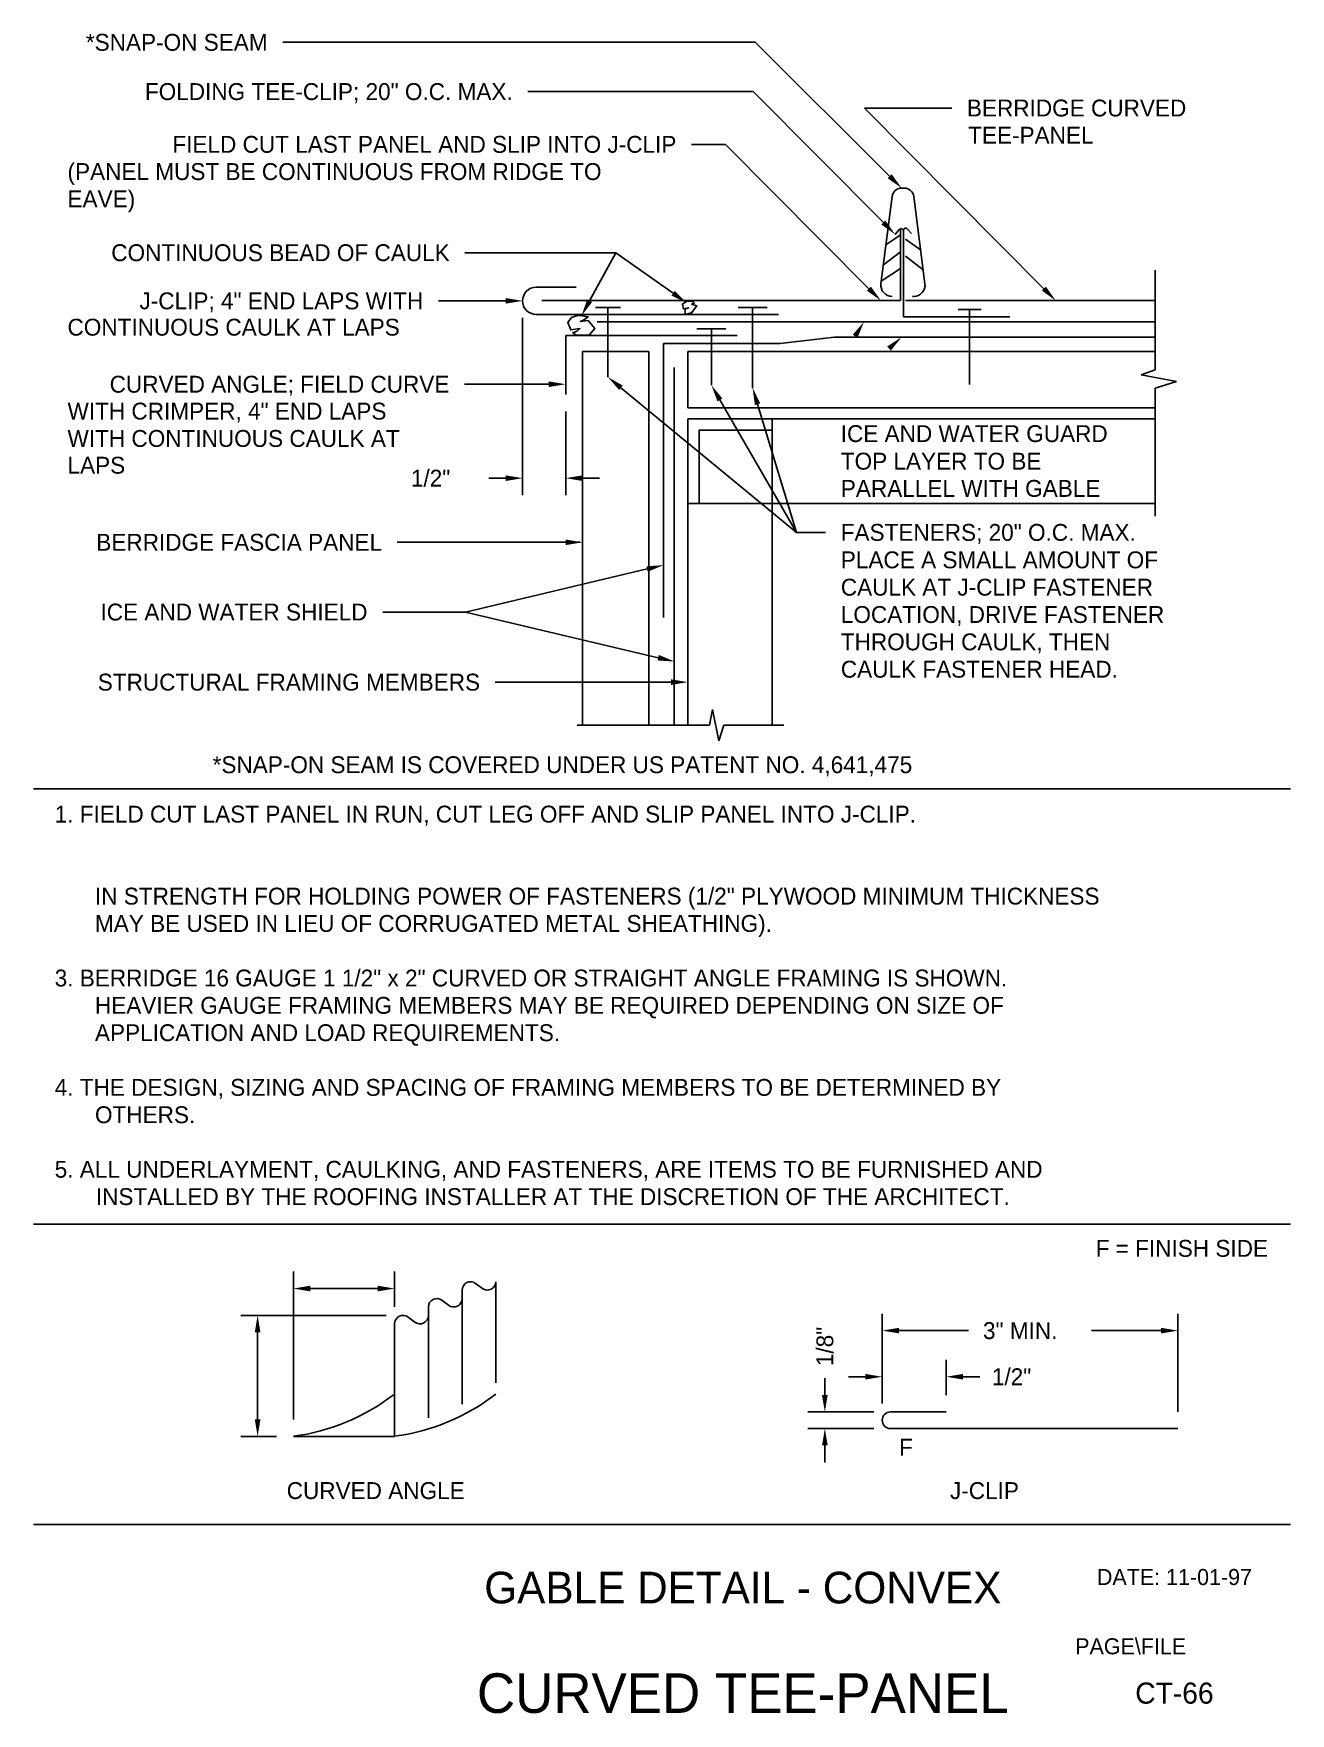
# Model space of a CAD drawing. Extents: x 0.7 to 11.9, y 0.4 to 15.3.
import ezdxf
from ezdxf.enums import TextEntityAlignment as Align

# ---------------------------------------------------------------- set-up
doc = ezdxf.new("R2010")
doc.units = 0
doc.header["$LTSCALE"] = 0.1999
doc.linetypes.add('HIDDENX2', pattern=[0])
for name, color, linetype in [('BORDER', 7, 'CONTINUOUS'), ('CMP-FLSH', 7, 'CONTINUOUS'), ('DIM-TXT', 7, 'CONTINUOUS'), ('STRCTR', 7, 'CONTINUOUS')]:
    doc.layers.add(name, color=color, linetype=linetype)

msp = doc.modelspace()

# ---------------------------------------------------------------- linework, layer by layer
at = {"layer": 'BORDER', "color": 0, "linetype": 'CONTINUOUS'}
for p, q in [((11.91, 8.6), (0.736, 8.6)), ((11.91, 4.73), (0.736, 4.73)), ((11.91, 2.062), (0.736, 2.062))]:
    msp.add_line(p, q, dxfattribs=at)
at = {"layer": 'CMP-FLSH', "color": 0, "linetype": 'CONTINUOUS'}
for p, q in [((8.454, 13.939), (8.465, 13.939)), ((8.454, 13.939), (8.465, 13.939)), ((8.477, 13.939), (8.465, 13.939)), ((8.368, 13.864), (8.27, 13.088)), ((8.562, 13.864), (8.661, 13.088)), ((8.445, 13.525), (8.314, 13.434)), ((8.397, 13.527), (8.433, 13.572)), ((8.445, 13.567), (8.445, 12.939)), ((8.469, 12.796), (8.469, 13.564)), ((8.489, 13.484), (8.622, 13.392)), ((8.504, 13.578), (8.541, 13.537)), ((8.445, 13.374), (8.291, 13.257)), ((8.489, 13.333), (8.645, 13.214)), ((8.445, 13.226), (8.273, 13.111)), ((5.204, 13.058), (5.559, 13.058)), ((5.084, 12.938), (5.084, 12.937)), ((8.445, 12.939), (5.254, 12.939)), ((5.731, 12.879), (5.954, 12.879)), ((5.842, 12.879), (5.842, 12.26)), ((7, 12.878), (7.258, 12.878)), ((7.129, 12.878), (7.129, 12.162)), ((8.489, 12.939), (10.708, 12.939)), ((8.562, 12.976), (8.55, 12.976)), ((8.956, 12.86), (9.161, 12.86)), ((9.058, 12.86), (9.058, 12.195)), ((5.204, 12.817), (7.358, 12.817)), ((5.748, 12.75), (10.708, 12.75)), ((8.469, 12.796), (9.415, 12.796)), ((6.992, 12.628), (5.467, 12.628)), ((5.467, 12.628), (5.467, 12.104)), ((6.337, 10.122), (6.337, 12.557)), ((7.375, 12.557), (6.337, 12.557)), ((6.634, 12.689), (6.892, 12.689)), ((6.763, 12.689), (6.763, 12.187)), ((7.375, 12.557), (7.858, 12.614)), ((10.708, 12.614), (7.858, 12.614)), ((6.205, 12.487), (5.617, 12.487)), ((5.617, 12.487), (5.617, 9.165)), ((6.205, 12.487), (6.205, 9.165)), ((6.431, 9.165), (6.431, 12.346)), ((4.666, 4.204), (4.726, 4.159)), ((4.846, 4.219), (4.846, 3.319)), ((4.366, 4.054), (4.426, 4.009)), ((4.546, 3.13), (4.546, 4.144)), ((4.066, 3.904), (4.126, 3.859)), ((4.246, 3.01), (4.246, 3.994)), ((3.946, 2.844), (3.946, 3.844)), ((8.849, 3.061), (8.355, 3.061)), ((3.046, 2.844), (3.946, 2.844)), ((8.355, 2.913), (10.909, 2.913))]:
    msp.add_line(p, q, dxfattribs=at)
for points in [[(6.545, 12.934, 0), (6.505, 12.908, 0), (6.513, 12.866, 0), (6.561, 12.875, 0), (6.529, 12.866, 0), (6.529, 12.815, 0), (6.586, 12.832, 0), (6.634, 12.892, 0), (6.586, 12.908, 0), (6.61, 12.917, 0), (6.594, 12.934, 0), (6.545, 12.934, 0)], [(5.573, 12.807, 0), (5.52, 12.79, 0), (5.487, 12.745, 0), (5.512, 12.678, 0), (5.593, 12.691, 0), (5.568, 12.668, 0), (5.531, 12.654, 0), (5.559, 12.633, 0), (5.677, 12.633, 0), (5.726, 12.69, 0), (5.666, 12.762, 0), (5.597, 12.754, 0), (5.625, 12.766, 0), (5.666, 12.794, 0), (5.613, 12.803, 0), (5.573, 12.807, 0)]]:
    msp.add_polyline3d(points, dxfattribs=at)
for centre, radius, start, end in [((8.454, 13.853), 0.086, 90.0001, 172.7428), ((8.477, 13.853), 0.086, 7.2572, 89.9999), ((8.449, 13.559), 0.02, 0.0014, 141.3728), ((8.489, 13.564), 0.02, 41.9522, 180.001), ((8.489, 13.564), 0.02, 41.9522, 180.001), ((5.204, 12.938), 0.12, 90.0013, 179.9996), ((8.369, 13.076), 0.1, 172.7423, 270.0006), ((8.562, 13.076), 0.1, 269.9994, 7.2577), ((5.204, 12.937), 0.12, 179.9993, 270.0007), ((4.621, 4.144), 0.075, 53.1301, 180), ((4.771, 4.219), 0.075, 233.1301, 0), ((4.321, 3.994), 0.075, 53.1301, 180), ((4.471, 4.069), 0.075, 233.1301, 0), ((4.021, 3.844), 0.075, 53.1301, 180), ((4.171, 3.919), 0.075, 233.1301, 0), ((2.797, 4.709), 1.881, 277.6015, 307.6382), ((3.697, 4.709), 1.881, 277.6015, 307.6382), ((8.355, 2.987), 0.0741, 90, 270)]:
    msp.add_arc(centre, radius, start, end, dxfattribs=at)
at = {"layer": 'DIM-TXT', "color": 0, "linetype": 'CONTINUOUS'}
for p, q in [((7.151, 15.235), (2.952, 15.235)), ((8.347, 14.045), (7.151, 15.235)), ((7.133, 14.797), (5.131, 14.797)), ((8.292, 13.633), (7.133, 14.797)), ((9.719, 13.045), (8.122, 14.651)), ((8.122, 14.651), (8.899, 14.651)), ((6.887, 14.328), (6.586, 14.328)), ((8.163, 13.045), (6.887, 14.328)), ((5.913, 13.365), (4.571, 13.365)), ((5.68, 12.938), (5.913, 13.365)), ((6.422, 13.005), (5.913, 13.365)), ((4.934, 12.937), (4.336, 12.937)), ((5.084, 12.787), (5.084, 11.211)), ((5.317, 12.196), (4.568, 12.196)), ((5.958, 12.164), (7.518, 10.879)), ((5.467, 11.954), (5.467, 11.211)), ((6.838, 12.057), (7.518, 10.879)), ((7.173, 12.018), (7.518, 10.879)), ((4.934, 11.361), (4.784, 11.361)), ((5.617, 11.361), (5.767, 11.361)), ((5.592, 10.791), (3.97, 10.791)), ((7.518, 10.879), (7.777, 10.879)), ((6.191, 10.554), (4.575, 10.171)), ((4.575, 10.171), (3.84, 10.171)), ((6.289, 9.765), (4.575, 10.171)), ((6.403, 9.548), (4.841, 9.548)), ((3.046, 2.994), (3.046, 4.308)), ((3.946, 3.994), (3.946, 4.308)), ((3.196, 4.158), (3.796, 4.158)), ((3.871, 3.919), (2.578, 3.919)), ((8.281, 3.137), (8.281, 3.934)), ((10.909, 3.063), (10.909, 3.934)), ((2.728, 2.994), (2.728, 3.769)), ((8.431, 3.784), (9.048, 3.784)), ((10.759, 3.784), (10.141, 3.784)), ((8.849, 3.211), (8.849, 3.524)), ((7.771, 3.211), (7.771, 3.361)), ((8.131, 3.374), (7.981, 3.374)), ((8.999, 3.374), (9.149, 3.374)), ((8.205, 3.061), (7.621, 3.061)), ((2.896, 2.844), (2.578, 2.844)), ((8.205, 2.913), (7.621, 2.913)), ((7.771, 2.763), (7.771, 2.613))]:
    msp.add_line(p, q, dxfattribs=at)
for points in [[(8.365, 14.062), (8.33, 14.027), (8.454, 13.939)], [(8.309, 13.651), (8.274, 13.615), (8.397, 13.527)], [(6.436, 13.025), (6.407, 12.984), (6.544, 12.918)], [(8.181, 13.063), (8.145, 13.028), (8.269, 12.939)], [(9.736, 13.063), (9.701, 13.028), (9.824, 12.939)], [(4.934, 12.962), (4.934, 12.912), (5.084, 12.937)], [(5.702, 12.926), (5.658, 12.95), (5.608, 12.806)], [(5.942, 12.145), (5.974, 12.184), (5.842, 12.26)], [(5.317, 12.221), (5.317, 12.171), (5.467, 12.196)], [(6.816, 12.044), (6.86, 12.069), (6.763, 12.187)], [(7.149, 12.011), (7.197, 12.025), (7.129, 12.162)], [(4.934, 11.386), (4.934, 11.336), (5.084, 11.361)], [(5.617, 11.386), (5.617, 11.336), (5.467, 11.361)], [(5.467, 10.816), (5.467, 10.766), (5.617, 10.791)], [(6.185, 10.578), (6.196, 10.529), (6.337, 10.588)], [(6.283, 9.741), (6.295, 9.79), (6.435, 9.731)], [(6.403, 9.573), (6.403, 9.523), (6.553, 9.548)], [(3.196, 4.183), (3.196, 4.133), (3.046, 4.158)], [(3.796, 4.183), (3.796, 4.133), (3.946, 4.158)], [(2.703, 3.769), (2.753, 3.769), (2.728, 3.919)], [(8.431, 3.809), (8.431, 3.759), (8.281, 3.784)], [(10.759, 3.809), (10.759, 3.759), (10.909, 3.784)], [(8.131, 3.399), (8.131, 3.349), (8.281, 3.374)], [(8.999, 3.399), (8.999, 3.349), (8.849, 3.374)], [(7.746, 3.211), (7.796, 3.211), (7.771, 3.061)], [(2.703, 2.994), (2.753, 2.994), (2.728, 2.844)], [(7.746, 2.763), (7.796, 2.763), (7.771, 2.913)]]:
    msp.add_solid(points, dxfattribs=at)
at = {"layer": 'DIM-TXT', "color": 0, "linetype": 'CONTINUOUS', "extrusion": (0, 0, -1)}
for points in [[(-8.019, 12.635), (-8.118, 12.75), (-8.062, 12.609)], [(-8.325, 12.531), (-8.452, 12.614), (-8.358, 12.495)]]:
    msp.add_solid(points, dxfattribs=at)
at = {"layer": 'STRCTR', "color": 0, "linetype": 'CONTINUOUS'}
for p, q in [((10.708, 12.487), (10.708, 13.21)), ((10.708, 12.487), (6.553, 12.487)), ((6.553, 11.987), (6.553, 12.487)), ((10.708, 12.487), (10.708, 12.324)), ((10.708, 12.324), (10.584, 12.279)), ((10.584, 12.279), (10.896, 12.22)), ((10.896, 12.22), (10.708, 12.161)), ((10.708, 12.161), (10.708, 11.987)), ((10.708, 11.987), (6.553, 11.987)), ((10.708, 11.987), (10.708, 11.022)), ((6.553, 9.165), (6.553, 11.887)), ((7.303, 11.887), (6.553, 11.887)), ((10.708, 11.887), (7.303, 11.887)), ((7.303, 9.165), (7.303, 11.887)), ((7.303, 11.787), (6.653, 11.787)), ((6.653, 11.137), (6.653, 11.787)), ((6.653, 11.137), (6.553, 11.137)), ((7.303, 11.137), (10.708, 11.137)), ((6.745, 9.165), (6.771, 9.305)), ((6.771, 9.305), (6.827, 9.026)), ((6.553, 9.165), (5.569, 9.165)), ((6.745, 9.165), (6.553, 9.165)), ((6.827, 9.026), (6.874, 9.165)), ((6.874, 9.165), (7.053, 9.165)), ((7.053, 9.165), (7.406, 9.165))]:
    msp.add_line(p, q, dxfattribs=at)
at = {"layer": 'STRCTR', "color": 0, "linetype": 'HIDDENX2'}
msp.add_line((6.653, 11.137), (7.303, 11.137), dxfattribs=at)

# ---------------------------------------------------------------- texts
at = {"layer": 'BORDER', "color": 0, "linetype": 'CONTINUOUS'}
for s, height, p in [('DATE: 11-01-97', 0.14265, (10.879, 1.594)), ('CURVED TEE-PANEL', 0.35156, (7.042, 0.562)), ('CT-66', 0.1875, (10.879, 0.562))]:
    msp.add_text(s, height=height, dxfattribs=at).set_placement(p, align=Align.MIDDLE)
msp.add_text('PAGE\\FILE', height=0.1426, dxfattribs=at).set_placement((9.997, 0.907))
at = {"layer": 'DIM-TXT', "color": 0, "linetype": 'CONTINUOUS'}
for s, p in [('*SNAP-ON SEAM', (2.817, 15.235)), ('FOLDING TEE-CLIP; 20" O.C. MAX.', (4.996, 14.797)), ('FIELD CUT LAST PANEL AND SLIP INTO J-CLIP', (6.451, 14.328)), ('CONTINUOUS BEAD OF CAULK', (4.436, 13.365)), ('J-CLIP; 4" END LAPS WITH', (4.201, 12.937)), ('CURVED ANGLE; FIELD CURVE', (4.433, 12.196)), ('BERRIDGE FASCIA PANEL', (3.835, 10.791)), ('ICE AND WATER SHIELD', (3.705, 10.171)), ('STRUCTURAL FRAMING MEMBERS', (4.706, 9.548))]:
    msp.add_text(s, height=0.15, dxfattribs=at).set_placement(p, align=Align.MIDDLE_RIGHT)
for s, p in [('BERRIDGE CURVED', (9.034, 14.651)), ('FASTENERS; 20" O.C. MAX.', (7.912, 10.879))]:
    msp.add_text(s, height=0.15, dxfattribs=at).set_placement(p, align=Align.MIDDLE_LEFT)
for s, p in [('TEE-PANEL', (9.045, 14.334)), ('(PANEL MUST BE CONTINUOUS FROM RIDGE TO', (1.038, 14.011)), ('EAVE)', (1.038, 13.768)), ('CONTINUOUS CAULK AT LAPS', (1.038, 12.628)), ('WITH CRIMPER, 4" END LAPS', (1.038, 11.882)), ('WITH CONTINUOUS CAULK AT', (1.038, 11.639)), ('LAPS', (1.038, 11.401)), ('TOP LAYER TO BE', (7.913, 11.437)), ('1/2"', (4.091, 11.286)), ('PARALLEL WITH GABLE', (7.913, 11.195)), ('PLACE A SMALL AMOUNT OF', (7.913, 10.56)), ('CAULK AT J-CLIP FASTENER', (7.913, 10.317)), ('LOCATION, DRIVE FASTENER', (7.913, 10.074)), ('THROUGH CAULK, THEN', (7.913, 9.831)), ('CAULK FASTENER HEAD.', (7.913, 9.588)), ('*SNAP-ON SEAM IS COVERED UNDER US PATENT NO. 4,641,475', (2.328, 8.739)), ('1. FIELD CUT LAST PANEL IN RUN, CUT LEG OFF AND SLIP PANEL INTO J-CLIP.', (0.924, 8.3)), ('IN STRENGTH FOR HOLDING POWER OF FASTENERS (1/2" PLYWOOD MINIMUM THICKNESS', (1.282, 7.571)), ('MAY BE USED IN LIEU OF CORRUGATED METAL SHEATHING).', (1.282, 7.328)), ('3. BERRIDGE 16 GAUGE 1 1/2" x 2" CURVED OR STRAIGHT ANGLE FRAMING IS SHOWN.', (0.924, 6.843)), ('HEAVIER GAUGE FRAMING MEMBERS MAY BE REQUIRED DEPENDING ON SIZE OF', (1.282, 6.6)), ('APPLICATION AND LOAD REQUIREMENTS.', (1.282, 6.357)), ('4. THE DESIGN, SIZING AND SPACING OF FRAMING MEMBERS TO BE DETERMINED BY', (0.924, 5.871)), ('OTHERS.', (1.282, 5.628)), ('5. ALL UNDERLAYMENT, CAULKING, AND FASTENERS, ARE ITEMS TO BE FURNISHED AND', (0.924, 5.143)), ('INSTALLED BY THE ROOFING INSTALLER AT THE DISCRETION OF THE ARCHITECT.', (1.29, 4.9)), ('3" MIN.', (9.177, 3.709)), ('1/2"', (9.256, 3.299)), ('F', (8.431, 2.673))]:
    msp.add_text(s, height=0.15, dxfattribs=at).set_placement(p)
msp.add_text('ICE AND WATER GUARD', height=0.15, rotation=360, dxfattribs=at).set_placement((7.912, 11.757), align=Align.MIDDLE_LEFT)
msp.add_text('F = FINISH SIDE', height=0.15, dxfattribs=at).set_placement((11.711, 4.44), align=Align.RIGHT)
msp.add_text('1/8"', height=0.15, rotation=90, dxfattribs=at).set_placement((7.846, 3.468))
for s, p in [('CURVED ANGLE', (3.778, 2.287)), ('J-CLIP', (9.19, 2.287))]:
    msp.add_text(s, height=0.15, dxfattribs=at).set_placement(p, align=Align.CENTER)
msp.add_text('GABLE DETAIL - CONVEX', height=0.28125, dxfattribs=at).set_placement((7.042, 1.5), align=Align.MIDDLE)

doc.saveas('drawing.dxf')
